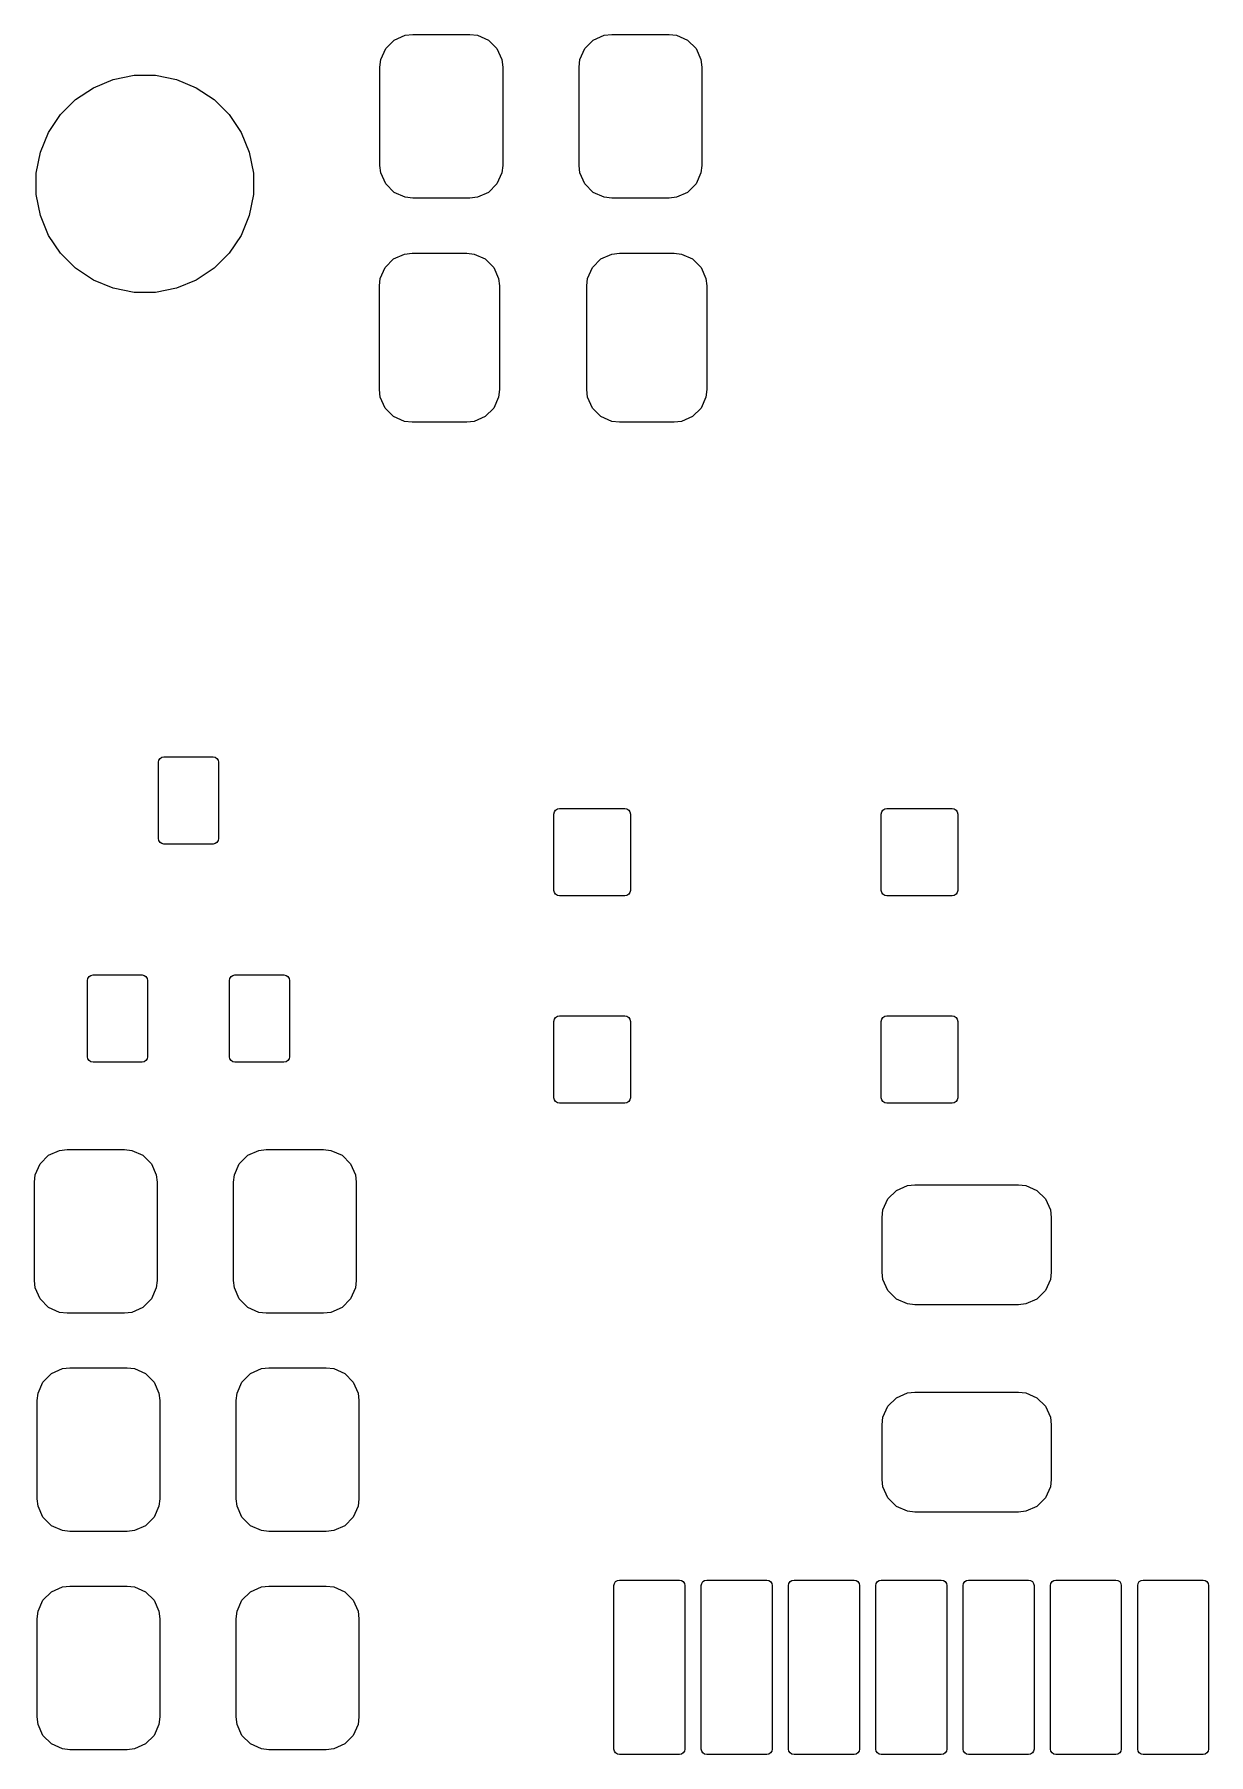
# Model space of a CAD drawing. Header units: inches. Extents: x 0.27 to 5.32, y 0.14 to 3.22.
# Drawn here: x 1.113 to 1.537, y 1.871 to 2.492 of the extents above; entities that cross this region are included whole.
import ezdxf

# ---------------------------------------------------------------- set-up
doc = ezdxf.new("R2010")
doc.units = ezdxf.units.IN
doc.header["$MEASUREMENT"] = 0
doc.layers.add('BLACK', color=250, linetype='CONTINUOUS')

msp = doc.modelspace()

# ---------------------------------------------------------------- linework, layer by layer
at = {"layer": 'BLACK', "linetype": 'CONTINUOUS'}
for p, q in [((1.2399, 2.48683), (1.24297, 2.4899)), ((1.24297, 2.4899), (1.24694, 2.49165)), ((1.24694, 2.49165), (1.24965, 2.49197)), ((1.24965, 2.49197), (1.27031, 2.49197)), ((1.27031, 2.49197), (1.27302, 2.49165)), ((1.27302, 2.49165), (1.27699, 2.4899)), ((1.27699, 2.4899), (1.28006, 2.48683)), ((1.31175, 2.48683), (1.31482, 2.4899)), ((1.31482, 2.4899), (1.31879, 2.49165)), ((1.31879, 2.49165), (1.3215, 2.49197)), ((1.3215, 2.49197), (1.34217, 2.49197)), ((1.34217, 2.49197), (1.34487, 2.49165)), ((1.34487, 2.49165), (1.34884, 2.4899)), ((1.34884, 2.4899), (1.35191, 2.48683)), ((1.23783, 2.48016), (1.23815, 2.48286)), ((1.23815, 2.48286), (1.2399, 2.48683)), ((1.28006, 2.48683), (1.28181, 2.48286)), ((1.28181, 2.48286), (1.28213, 2.48016)), ((1.30969, 2.48016), (1.31, 2.48286)), ((1.31, 2.48286), (1.31175, 2.48683)), ((1.35191, 2.48683), (1.35366, 2.48286)), ((1.35366, 2.48286), (1.35398, 2.48016)), ((1.14156, 2.47571), (1.14913, 2.47721)), ((1.14913, 2.47721), (1.15685, 2.47721)), ((1.15685, 2.47721), (1.16442, 2.47571)), ((1.23783, 2.44472), (1.23783, 2.48016)), ((1.28213, 2.48016), (1.28213, 2.44472)), ((1.30969, 2.44472), (1.30969, 2.48016)), ((1.35398, 2.48016), (1.35398, 2.44472)), ((1.12802, 2.46846), (1.13443, 2.47275)), ((1.13443, 2.47275), (1.14156, 2.47571)), ((1.16442, 2.47571), (1.17155, 2.47275)), ((1.17155, 2.47275), (1.17797, 2.46846)), ((1.12256, 2.46301), (1.12802, 2.46846)), ((1.17797, 2.46846), (1.18343, 2.46301)), ((1.11827, 2.45659), (1.12256, 2.46301)), ((1.18343, 2.46301), (1.18771, 2.45659)), ((1.11532, 2.44946), (1.11827, 2.45659)), ((1.18771, 2.45659), (1.19067, 2.44946)), ((1.11381, 2.44189), (1.11532, 2.44946)), ((1.19067, 2.44946), (1.19217, 2.44189)), ((1.11381, 2.43417), (1.11381, 2.44189)), ((1.19217, 2.44189), (1.19217, 2.43417)), ((1.23815, 2.44202), (1.23783, 2.44472)), ((1.2399, 2.43805), (1.23815, 2.44202)), ((1.28181, 2.44202), (1.28006, 2.43805)), ((1.28213, 2.44472), (1.28181, 2.44202)), ((1.31, 2.44202), (1.30969, 2.44472)), ((1.31175, 2.43805), (1.31, 2.44202)), ((1.35366, 2.44202), (1.35191, 2.43805)), ((1.35398, 2.44472), (1.35366, 2.44202)), ((1.11532, 2.4266), (1.11381, 2.43417)), ((1.19217, 2.43417), (1.19067, 2.4266)), ((1.24297, 2.43498), (1.2399, 2.43805)), ((1.24694, 2.43323), (1.24297, 2.43498)), ((1.24965, 2.43291), (1.24694, 2.43323)), ((1.27302, 2.43323), (1.27031, 2.43291)), ((1.27699, 2.43498), (1.27302, 2.43323)), ((1.28006, 2.43805), (1.27699, 2.43498)), ((1.31482, 2.43498), (1.31175, 2.43805)), ((1.31879, 2.43323), (1.31482, 2.43498)), ((1.3215, 2.43291), (1.31879, 2.43323)), ((1.34487, 2.43323), (1.34217, 2.43291)), ((1.34884, 2.43498), (1.34487, 2.43323)), ((1.35191, 2.43805), (1.34884, 2.43498)), ((1.27031, 2.43291), (1.24965, 2.43291)), ((1.34217, 2.43291), (1.3215, 2.43291)), ((1.11827, 2.41947), (1.11532, 2.4266)), ((1.19067, 2.4266), (1.18771, 2.41947)), ((1.12256, 2.41306), (1.11827, 2.41947)), ((1.18771, 2.41947), (1.18343, 2.41306)), ((1.12802, 2.4076), (1.12256, 2.41306)), ((1.18343, 2.41306), (1.17797, 2.4076)), ((1.2397, 2.4079), (1.24277, 2.41096)), ((1.24277, 2.41096), (1.24674, 2.41272)), ((1.24674, 2.41272), (1.24945, 2.41303)), ((1.24945, 2.41303), (1.26913, 2.41303)), ((1.26913, 2.41303), (1.27184, 2.41272)), ((1.27184, 2.41272), (1.27581, 2.41096)), ((1.27581, 2.41096), (1.27888, 2.4079)), ((1.31451, 2.4079), (1.31758, 2.41096)), ((1.31758, 2.41096), (1.32155, 2.41272)), ((1.32155, 2.41272), (1.32425, 2.41303)), ((1.32425, 2.41303), (1.34394, 2.41303)), ((1.34394, 2.41303), (1.34664, 2.41272)), ((1.34664, 2.41272), (1.35061, 2.41096)), ((1.35061, 2.41096), (1.35368, 2.4079)), ((1.13443, 2.40331), (1.12802, 2.4076)), ((1.14156, 2.40036), (1.13443, 2.40331)), ((1.17155, 2.40331), (1.16442, 2.40036)), ((1.17797, 2.4076), (1.17155, 2.40331)), ((1.23764, 2.40122), (1.23795, 2.40392)), ((1.23795, 2.40392), (1.2397, 2.4079)), ((1.27888, 2.4079), (1.28063, 2.40392)), ((1.28063, 2.40392), (1.28094, 2.40122)), ((1.31244, 2.40122), (1.31275, 2.40392)), ((1.31275, 2.40392), (1.31451, 2.4079)), ((1.35368, 2.4079), (1.35543, 2.40392)), ((1.35543, 2.40392), (1.35575, 2.40122)), ((1.14913, 2.39885), (1.14156, 2.40036)), ((1.15685, 2.39885), (1.14913, 2.39885)), ((1.16442, 2.40036), (1.15685, 2.39885)), ((1.23764, 2.36382), (1.23764, 2.40122)), ((1.28094, 2.40122), (1.28094, 2.36382)), ((1.31244, 2.36382), (1.31244, 2.40122)), ((1.35575, 2.40122), (1.35575, 2.36382)), ((1.23795, 2.36111), (1.23764, 2.36382)), ((1.2397, 2.35714), (1.23795, 2.36111)), ((1.28063, 2.36111), (1.27888, 2.35714)), ((1.28094, 2.36382), (1.28063, 2.36111)), ((1.31275, 2.36111), (1.31244, 2.36382)), ((1.31451, 2.35714), (1.31275, 2.36111)), ((1.35543, 2.36111), (1.35368, 2.35714)), ((1.35575, 2.36382), (1.35543, 2.36111)), ((1.24277, 2.35407), (1.2397, 2.35714)), ((1.24674, 2.35232), (1.24277, 2.35407)), ((1.27581, 2.35407), (1.27184, 2.35232)), ((1.27888, 2.35714), (1.27581, 2.35407)), ((1.31758, 2.35407), (1.31451, 2.35714)), ((1.32155, 2.35232), (1.31758, 2.35407)), ((1.35061, 2.35407), (1.34664, 2.35232)), ((1.35368, 2.35714), (1.35061, 2.35407)), ((1.24945, 2.35201), (1.24674, 2.35232)), ((1.26913, 2.35201), (1.24945, 2.35201)), ((1.27184, 2.35232), (1.26913, 2.35201)), ((1.32425, 2.35201), (1.32155, 2.35232)), ((1.34394, 2.35201), (1.32425, 2.35201)), ((1.34664, 2.35232), (1.34394, 2.35201)), ((1.15791, 2.22937), (1.15806, 2.23012)), ((1.15791, 2.20181), (1.15791, 2.22937)), ((1.15806, 2.23012), (1.15849, 2.23076)), ((1.15849, 2.23076), (1.15913, 2.23119)), ((1.15913, 2.23119), (1.15988, 2.23134)), ((1.15988, 2.23134), (1.1776, 2.23134)), ((1.1776, 2.23134), (1.17835, 2.23119)), ((1.17835, 2.23119), (1.17899, 2.23076)), ((1.17899, 2.23076), (1.17942, 2.23012)), ((1.17942, 2.23012), (1.17957, 2.22937)), ((1.17957, 2.22937), (1.17957, 2.20181)), ((1.30063, 2.21067), (1.30078, 2.21142)), ((1.30063, 2.18311), (1.30063, 2.21067)), ((1.30078, 2.21142), (1.30121, 2.21206)), ((1.30121, 2.21206), (1.30185, 2.21249)), ((1.30185, 2.21249), (1.3026, 2.21264)), ((1.3026, 2.21264), (1.32622, 2.21264)), ((1.32622, 2.21264), (1.32697, 2.21249)), ((1.32697, 2.21249), (1.32761, 2.21206)), ((1.32761, 2.21206), (1.32804, 2.21142)), ((1.32804, 2.21142), (1.32819, 2.21067)), ((1.32819, 2.21067), (1.32819, 2.18311)), ((1.41874, 2.21067), (1.41889, 2.21142)), ((1.41874, 2.18311), (1.41874, 2.21067)), ((1.41889, 2.21142), (1.41932, 2.21206)), ((1.41932, 2.21206), (1.41996, 2.21249)), ((1.41996, 2.21249), (1.42071, 2.21264)), ((1.42071, 2.21264), (1.44433, 2.21264)), ((1.44433, 2.21264), (1.44508, 2.21249)), ((1.44508, 2.21249), (1.44572, 2.21206)), ((1.44572, 2.21206), (1.44615, 2.21142)), ((1.44615, 2.21142), (1.4463, 2.21067)), ((1.4463, 2.21067), (1.4463, 2.18311)), ((1.15806, 2.20106), (1.15791, 2.20181)), ((1.15849, 2.20042), (1.15806, 2.20106)), ((1.15913, 2.19999), (1.15849, 2.20042)), ((1.15988, 2.19984), (1.15913, 2.19999)), ((1.1776, 2.19984), (1.15988, 2.19984)), ((1.17835, 2.19999), (1.1776, 2.19984)), ((1.17899, 2.20042), (1.17835, 2.19999)), ((1.17942, 2.20106), (1.17899, 2.20042)), ((1.17957, 2.20181), (1.17942, 2.20106)), ((1.30078, 2.18236), (1.30063, 2.18311)), ((1.30121, 2.18172), (1.30078, 2.18236)), ((1.30185, 2.18129), (1.30121, 2.18172)), ((1.3026, 2.18114), (1.30185, 2.18129)), ((1.32622, 2.18114), (1.3026, 2.18114)), ((1.32697, 2.18129), (1.32622, 2.18114)), ((1.32761, 2.18172), (1.32697, 2.18129)), ((1.32804, 2.18236), (1.32761, 2.18172)), ((1.32819, 2.18311), (1.32804, 2.18236)), ((1.41889, 2.18236), (1.41874, 2.18311)), ((1.41932, 2.18172), (1.41889, 2.18236)), ((1.41996, 2.18129), (1.41932, 2.18172)), ((1.42071, 2.18114), (1.41996, 2.18129)), ((1.44433, 2.18114), (1.42071, 2.18114)), ((1.44508, 2.18129), (1.44433, 2.18114)), ((1.44572, 2.18172), (1.44508, 2.18129)), ((1.44615, 2.18236), (1.44572, 2.18172)), ((1.4463, 2.18311), (1.44615, 2.18236)), ((1.13232, 2.15063), (1.13247, 2.15138)), ((1.13232, 2.12307), (1.13232, 2.15063)), ((1.13247, 2.15138), (1.1329, 2.15202)), ((1.1329, 2.15202), (1.13354, 2.15245)), ((1.13354, 2.15245), (1.13429, 2.1526)), ((1.13429, 2.1526), (1.15201, 2.1526)), ((1.15201, 2.1526), (1.15276, 2.15245)), ((1.15276, 2.15245), (1.1534, 2.15202)), ((1.1534, 2.15202), (1.15383, 2.15138)), ((1.15383, 2.15138), (1.15398, 2.15063)), ((1.15398, 2.15063), (1.15398, 2.12307)), ((1.1835, 2.15063), (1.18365, 2.15138)), ((1.1835, 2.12307), (1.1835, 2.15063)), ((1.18365, 2.15138), (1.18408, 2.15202)), ((1.18408, 2.15202), (1.18472, 2.15245)), ((1.18472, 2.15245), (1.18547, 2.1526)), ((1.18547, 2.1526), (1.20319, 2.1526)), ((1.20319, 2.1526), (1.20394, 2.15245)), ((1.20394, 2.15245), (1.20458, 2.15202)), ((1.20458, 2.15202), (1.20501, 2.15138)), ((1.20501, 2.15138), (1.20516, 2.15063)), ((1.20516, 2.15063), (1.20516, 2.12307)), ((1.30063, 2.13587), (1.30078, 2.13662)), ((1.30063, 2.10831), (1.30063, 2.13587)), ((1.30078, 2.13662), (1.30121, 2.13726)), ((1.30121, 2.13726), (1.30185, 2.13768)), ((1.30185, 2.13768), (1.3026, 2.13783)), ((1.3026, 2.13783), (1.32622, 2.13783)), ((1.32622, 2.13783), (1.32697, 2.13768)), ((1.32697, 2.13768), (1.32761, 2.13726)), ((1.32761, 2.13726), (1.32804, 2.13662)), ((1.32804, 2.13662), (1.32819, 2.13587)), ((1.32819, 2.13587), (1.32819, 2.10831)), ((1.41874, 2.13587), (1.41889, 2.13662)), ((1.41874, 2.10831), (1.41874, 2.13587)), ((1.41889, 2.13662), (1.41932, 2.13726)), ((1.41932, 2.13726), (1.41996, 2.13768)), ((1.41996, 2.13768), (1.42071, 2.13783)), ((1.42071, 2.13783), (1.44433, 2.13783)), ((1.44433, 2.13783), (1.44508, 2.13768)), ((1.44508, 2.13768), (1.44572, 2.13726)), ((1.44572, 2.13726), (1.44615, 2.13662)), ((1.44615, 2.13662), (1.4463, 2.13587)), ((1.4463, 2.13587), (1.4463, 2.10831)), ((1.13247, 2.12232), (1.13232, 2.12307)), ((1.15398, 2.12307), (1.15383, 2.12232)), ((1.18365, 2.12232), (1.1835, 2.12307)), ((1.20516, 2.12307), (1.20501, 2.12232)), ((1.1329, 2.12168), (1.13247, 2.12232)), ((1.13354, 2.12125), (1.1329, 2.12168)), ((1.13429, 2.1211), (1.13354, 2.12125)), ((1.15201, 2.1211), (1.13429, 2.1211)), ((1.15276, 2.12125), (1.15201, 2.1211)), ((1.1534, 2.12168), (1.15276, 2.12125)), ((1.15383, 2.12232), (1.1534, 2.12168)), ((1.18408, 2.12168), (1.18365, 2.12232)), ((1.18472, 2.12125), (1.18408, 2.12168)), ((1.18547, 2.1211), (1.18472, 2.12125)), ((1.20319, 2.1211), (1.18547, 2.1211)), ((1.20394, 2.12125), (1.20319, 2.1211)), ((1.20458, 2.12168), (1.20394, 2.12125)), ((1.20501, 2.12232), (1.20458, 2.12168)), ((1.30078, 2.10755), (1.30063, 2.10831)), ((1.30121, 2.10692), (1.30078, 2.10755)), ((1.30185, 2.10649), (1.30121, 2.10692)), ((1.3026, 2.10634), (1.30185, 2.10649)), ((1.32622, 2.10634), (1.3026, 2.10634)), ((1.32697, 2.10649), (1.32622, 2.10634)), ((1.32761, 2.10692), (1.32697, 2.10649)), ((1.32804, 2.10755), (1.32761, 2.10692)), ((1.32819, 2.10831), (1.32804, 2.10755)), ((1.41889, 2.10755), (1.41874, 2.10831)), ((1.41932, 2.10692), (1.41889, 2.10755)), ((1.41996, 2.10649), (1.41932, 2.10692)), ((1.42071, 2.10634), (1.41996, 2.10649)), ((1.44433, 2.10634), (1.42071, 2.10634)), ((1.44508, 2.10649), (1.44433, 2.10634)), ((1.44572, 2.10692), (1.44508, 2.10649)), ((1.44615, 2.10755), (1.44572, 2.10692)), ((1.4463, 2.10831), (1.44615, 2.10755)), ((1.1152, 2.08447), (1.11827, 2.08754)), ((1.11827, 2.08754), (1.12224, 2.08929)), ((1.12224, 2.08929), (1.12494, 2.08961)), ((1.12494, 2.08961), (1.14561, 2.08961)), ((1.14561, 2.08961), (1.14831, 2.08929)), ((1.14831, 2.08929), (1.15229, 2.08754)), ((1.15229, 2.08754), (1.15535, 2.08447)), ((1.18705, 2.08447), (1.19012, 2.08754)), ((1.19012, 2.08754), (1.19409, 2.08929)), ((1.19409, 2.08929), (1.19679, 2.08961)), ((1.19679, 2.08961), (1.21746, 2.08961)), ((1.21746, 2.08961), (1.22016, 2.08929)), ((1.22016, 2.08929), (1.22414, 2.08754)), ((1.22414, 2.08754), (1.2272, 2.08447)), ((1.11313, 2.0778), (1.11344, 2.0805)), ((1.11344, 2.0805), (1.1152, 2.08447)), ((1.15535, 2.08447), (1.15711, 2.0805)), ((1.15711, 2.0805), (1.15742, 2.0778)), ((1.18498, 2.0778), (1.18529, 2.0805)), ((1.18529, 2.0805), (1.18705, 2.08447)), ((1.2272, 2.08447), (1.22896, 2.0805)), ((1.22896, 2.0805), (1.22927, 2.0778)), ((1.11313, 2.04236), (1.11313, 2.0778)), ((1.15742, 2.0778), (1.15742, 2.04236)), ((1.18498, 2.04236), (1.18498, 2.0778)), ((1.22927, 2.0778), (1.22927, 2.04236)), ((1.4211, 2.07178), (1.42417, 2.07485)), ((1.42417, 2.07485), (1.42814, 2.0766)), ((1.42814, 2.0766), (1.43084, 2.07691)), ((1.43084, 2.07691), (1.46824, 2.07691)), ((1.46824, 2.07691), (1.47095, 2.0766)), ((1.47095, 2.0766), (1.47492, 2.07485)), ((1.47492, 2.07485), (1.47799, 2.07178)), ((1.41903, 2.0651), (1.41935, 2.06781)), ((1.41935, 2.06781), (1.4211, 2.07178)), ((1.47799, 2.07178), (1.47974, 2.06781)), ((1.47974, 2.06781), (1.48006, 2.0651)), ((1.41903, 2.04542), (1.41903, 2.0651)), ((1.48006, 2.0651), (1.48006, 2.04542)), ((1.11344, 2.03966), (1.11313, 2.04236)), ((1.15742, 2.04236), (1.15711, 2.03966)), ((1.18529, 2.03966), (1.18498, 2.04236)), ((1.22927, 2.04236), (1.22896, 2.03966)), ((1.41935, 2.04271), (1.41903, 2.04542)), ((1.4211, 2.03874), (1.41935, 2.04271)), ((1.47974, 2.04271), (1.47799, 2.03874)), ((1.48006, 2.04542), (1.47974, 2.04271)), ((1.1152, 2.03569), (1.11344, 2.03966)), ((1.15711, 2.03966), (1.15535, 2.03569)), ((1.18705, 2.03569), (1.18529, 2.03966)), ((1.22896, 2.03966), (1.2272, 2.03569)), ((1.42417, 2.03567), (1.4211, 2.03874)), ((1.47799, 2.03874), (1.47492, 2.03567)), ((1.11827, 2.03262), (1.1152, 2.03569)), ((1.12224, 2.03086), (1.11827, 2.03262)), ((1.12494, 2.03055), (1.12224, 2.03086)), ((1.14561, 2.03055), (1.12494, 2.03055)), ((1.14831, 2.03086), (1.14561, 2.03055)), ((1.15229, 2.03262), (1.14831, 2.03086)), ((1.15535, 2.03569), (1.15229, 2.03262)), ((1.19012, 2.03262), (1.18705, 2.03569)), ((1.19409, 2.03086), (1.19012, 2.03262)), ((1.19679, 2.03055), (1.19409, 2.03086)), ((1.21746, 2.03055), (1.19679, 2.03055)), ((1.22016, 2.03086), (1.21746, 2.03055)), ((1.22414, 2.03262), (1.22016, 2.03086)), ((1.2272, 2.03569), (1.22414, 2.03262)), ((1.42814, 2.03392), (1.42417, 2.03567)), ((1.43084, 2.03361), (1.42814, 2.03392)), ((1.46824, 2.03361), (1.43084, 2.03361)), ((1.47095, 2.03392), (1.46824, 2.03361)), ((1.47492, 2.03567), (1.47095, 2.03392)), ((1.11443, 2.00176), (1.11618, 2.00573)), ((1.11618, 2.00573), (1.11925, 2.0088)), ((1.11925, 2.0088), (1.12322, 2.01055)), ((1.12322, 2.01055), (1.12593, 2.01087)), ((1.12593, 2.01087), (1.14659, 2.01087)), ((1.14659, 2.01087), (1.1493, 2.01055)), ((1.1493, 2.01055), (1.15327, 2.0088)), ((1.15327, 2.0088), (1.15634, 2.00573)), ((1.15634, 2.00573), (1.15809, 2.00176)), ((1.18628, 2.00176), (1.18803, 2.00573)), ((1.18803, 2.00573), (1.1911, 2.0088)), ((1.1911, 2.0088), (1.19507, 2.01055)), ((1.19507, 2.01055), (1.19778, 2.01087)), ((1.19778, 2.01087), (1.21844, 2.01087)), ((1.21844, 2.01087), (1.22115, 2.01055)), ((1.22115, 2.01055), (1.22512, 2.0088)), ((1.22512, 2.0088), (1.22819, 2.00573)), ((1.22819, 2.00573), (1.22994, 2.00176)), ((1.11411, 1.99906), (1.11443, 2.00176)), ((1.11411, 1.96362), (1.11411, 1.99906)), ((1.15809, 2.00176), (1.15841, 1.99906)), ((1.15841, 1.99906), (1.15841, 1.96362)), ((1.18596, 1.99906), (1.18628, 2.00176)), ((1.18596, 1.96362), (1.18596, 1.99906)), ((1.22994, 2.00176), (1.23026, 1.99906)), ((1.23026, 1.99906), (1.23026, 1.96362)), ((1.4211, 1.99697), (1.42417, 2.00004)), ((1.42417, 2.00004), (1.42814, 2.0018)), ((1.42814, 2.0018), (1.43084, 2.00211)), ((1.43084, 2.00211), (1.46824, 2.00211)), ((1.46824, 2.00211), (1.47095, 2.0018)), ((1.47095, 2.0018), (1.47492, 2.00004)), ((1.47492, 2.00004), (1.47799, 1.99697)), ((1.41903, 1.9903), (1.41935, 1.993)), ((1.41935, 1.993), (1.4211, 1.99697)), ((1.47799, 1.99697), (1.47974, 1.993)), ((1.47974, 1.993), (1.48006, 1.9903)), ((1.41903, 1.97061), (1.41903, 1.9903)), ((1.48006, 1.9903), (1.48006, 1.97061)), ((1.41935, 1.96791), (1.41903, 1.97061)), ((1.4211, 1.96394), (1.41935, 1.96791)), ((1.47974, 1.96791), (1.47799, 1.96394)), ((1.48006, 1.97061), (1.47974, 1.96791)), ((1.11443, 1.96092), (1.11411, 1.96362)), ((1.15841, 1.96362), (1.15809, 1.96092)), ((1.18628, 1.96092), (1.18596, 1.96362)), ((1.23026, 1.96362), (1.22994, 1.96092)), ((1.42417, 1.96087), (1.4211, 1.96394)), ((1.47799, 1.96394), (1.47492, 1.96087)), ((1.11618, 1.95695), (1.11443, 1.96092)), ((1.11925, 1.95388), (1.11618, 1.95695)), ((1.15634, 1.95695), (1.15327, 1.95388)), ((1.15809, 1.96092), (1.15634, 1.95695)), ((1.18803, 1.95695), (1.18628, 1.96092)), ((1.1911, 1.95388), (1.18803, 1.95695)), ((1.22819, 1.95695), (1.22512, 1.95388)), ((1.22994, 1.96092), (1.22819, 1.95695)), ((1.42814, 1.95912), (1.42417, 1.96087)), ((1.43084, 1.9588), (1.42814, 1.95912)), ((1.46824, 1.9588), (1.43084, 1.9588)), ((1.47095, 1.95912), (1.46824, 1.9588)), ((1.47492, 1.96087), (1.47095, 1.95912)), ((1.12322, 1.95212), (1.11925, 1.95388)), ((1.12593, 1.95181), (1.12322, 1.95212)), ((1.14659, 1.95181), (1.12593, 1.95181)), ((1.1493, 1.95212), (1.14659, 1.95181)), ((1.15327, 1.95388), (1.1493, 1.95212)), ((1.19507, 1.95212), (1.1911, 1.95388)), ((1.19778, 1.95181), (1.19507, 1.95212)), ((1.21844, 1.95181), (1.19778, 1.95181)), ((1.22115, 1.95212), (1.21844, 1.95181)), ((1.22512, 1.95388), (1.22115, 1.95212)), ((1.11925, 1.93006), (1.12322, 1.93181)), ((1.12322, 1.93181), (1.12593, 1.93213)), ((1.12593, 1.93213), (1.14659, 1.93213)), ((1.14659, 1.93213), (1.1493, 1.93181)), ((1.1493, 1.93181), (1.15327, 1.93006)), ((1.1911, 1.93006), (1.19507, 1.93181)), ((1.19507, 1.93181), (1.19778, 1.93213)), ((1.19778, 1.93213), (1.21844, 1.93213)), ((1.21844, 1.93213), (1.22115, 1.93181)), ((1.22115, 1.93181), (1.22512, 1.93006)), ((1.32228, 1.93232), (1.32243, 1.93308)), ((1.32228, 1.87327), (1.32228, 1.93232)), ((1.32243, 1.93308), (1.32286, 1.93371)), ((1.32286, 1.93371), (1.3235, 1.93414)), ((1.3235, 1.93414), (1.32425, 1.93429)), ((1.32425, 1.93429), (1.34591, 1.93429)), ((1.34591, 1.93429), (1.34666, 1.93414)), ((1.34666, 1.93414), (1.3473, 1.93371)), ((1.3473, 1.93371), (1.34772, 1.93308)), ((1.34772, 1.93308), (1.34787, 1.93232)), ((1.34787, 1.93232), (1.34787, 1.87327)), ((1.35378, 1.93232), (1.35393, 1.93308)), ((1.35378, 1.87327), (1.35378, 1.93232)), ((1.35393, 1.93308), (1.35436, 1.93371)), ((1.35436, 1.93371), (1.35499, 1.93414)), ((1.35499, 1.93414), (1.35575, 1.93429)), ((1.35575, 1.93429), (1.3774, 1.93429)), ((1.3774, 1.93429), (1.37815, 1.93414)), ((1.37815, 1.93414), (1.37879, 1.93371)), ((1.37879, 1.93371), (1.37922, 1.93308)), ((1.37922, 1.93308), (1.37937, 1.93232)), ((1.37937, 1.93232), (1.37937, 1.87327)), ((1.38528, 1.93232), (1.38543, 1.93308)), ((1.38528, 1.87327), (1.38528, 1.93232)), ((1.38543, 1.93308), (1.38585, 1.93371)), ((1.38585, 1.93371), (1.38649, 1.93414)), ((1.38649, 1.93414), (1.38724, 1.93429)), ((1.38724, 1.93429), (1.4089, 1.93429)), ((1.4089, 1.93429), (1.40965, 1.93414)), ((1.40965, 1.93414), (1.41029, 1.93371)), ((1.41029, 1.93371), (1.41072, 1.93308)), ((1.41072, 1.93308), (1.41087, 1.93232)), ((1.41087, 1.93232), (1.41087, 1.87327)), ((1.41677, 1.93232), (1.41692, 1.93308)), ((1.41677, 1.87327), (1.41677, 1.93232)), ((1.41692, 1.93308), (1.41735, 1.93371)), ((1.41735, 1.93371), (1.41799, 1.93414)), ((1.41799, 1.93414), (1.41874, 1.93429)), ((1.41874, 1.93429), (1.44039, 1.93429)), ((1.44039, 1.93429), (1.44115, 1.93414)), ((1.44115, 1.93414), (1.44179, 1.93371)), ((1.44179, 1.93371), (1.44221, 1.93308)), ((1.44221, 1.93308), (1.44236, 1.93232)), ((1.44236, 1.93232), (1.44236, 1.87327)), ((1.44827, 1.93232), (1.44842, 1.93308)), ((1.44827, 1.87327), (1.44827, 1.93232)), ((1.44842, 1.93308), (1.44884, 1.93371)), ((1.44884, 1.93371), (1.44948, 1.93414)), ((1.44948, 1.93414), (1.45024, 1.93429)), ((1.45024, 1.93429), (1.47189, 1.93429)), ((1.47189, 1.93429), (1.47264, 1.93414)), ((1.47264, 1.93414), (1.47328, 1.93371)), ((1.47328, 1.93371), (1.47371, 1.93308)), ((1.47371, 1.93308), (1.47386, 1.93232)), ((1.47386, 1.93232), (1.47386, 1.87327)), ((1.47976, 1.93232), (1.47991, 1.93308)), ((1.47976, 1.87327), (1.47976, 1.93232)), ((1.47991, 1.93308), (1.48034, 1.93371)), ((1.48034, 1.93371), (1.48098, 1.93414)), ((1.48098, 1.93414), (1.48173, 1.93429)), ((1.48173, 1.93429), (1.50339, 1.93429)), ((1.50339, 1.93429), (1.50414, 1.93414)), ((1.50414, 1.93414), (1.50478, 1.93371)), ((1.50478, 1.93371), (1.5052, 1.93308)), ((1.5052, 1.93308), (1.50535, 1.93232)), ((1.50535, 1.93232), (1.50535, 1.87327)), ((1.51126, 1.93232), (1.51141, 1.93308)), ((1.51126, 1.87327), (1.51126, 1.93232)), ((1.51141, 1.93308), (1.51184, 1.93371)), ((1.51184, 1.93371), (1.51248, 1.93414)), ((1.51248, 1.93414), (1.51323, 1.93429)), ((1.51323, 1.93429), (1.53488, 1.93429)), ((1.53488, 1.93429), (1.53564, 1.93414)), ((1.53564, 1.93414), (1.53627, 1.93371)), ((1.53627, 1.93371), (1.5367, 1.93308)), ((1.5367, 1.93308), (1.53685, 1.93232)), ((1.53685, 1.93232), (1.53685, 1.87327)), ((1.11443, 1.92302), (1.11618, 1.92699)), ((1.11618, 1.92699), (1.11925, 1.93006)), ((1.15327, 1.93006), (1.15634, 1.92699)), ((1.15634, 1.92699), (1.15809, 1.92302)), ((1.18628, 1.92302), (1.18803, 1.92699)), ((1.18803, 1.92699), (1.1911, 1.93006)), ((1.22512, 1.93006), (1.22819, 1.92699)), ((1.22819, 1.92699), (1.22994, 1.92302)), ((1.11411, 1.92031), (1.11443, 1.92302)), ((1.11411, 1.88488), (1.11411, 1.92031)), ((1.15809, 1.92302), (1.15841, 1.92031)), ((1.15841, 1.92031), (1.15841, 1.88488)), ((1.18596, 1.92031), (1.18628, 1.92302)), ((1.18596, 1.88488), (1.18596, 1.92031)), ((1.22994, 1.92302), (1.23026, 1.92031)), ((1.23026, 1.92031), (1.23026, 1.88488)), ((1.11443, 1.88218), (1.11411, 1.88488)), ((1.11618, 1.87821), (1.11443, 1.88218)), ((1.15809, 1.88218), (1.15634, 1.87821)), ((1.15841, 1.88488), (1.15809, 1.88218)), ((1.18628, 1.88218), (1.18596, 1.88488)), ((1.18803, 1.87821), (1.18628, 1.88218)), ((1.22994, 1.88218), (1.22819, 1.87821)), ((1.23026, 1.88488), (1.22994, 1.88218)), ((1.11925, 1.87514), (1.11618, 1.87821)), ((1.12322, 1.87338), (1.11925, 1.87514)), ((1.15327, 1.87514), (1.1493, 1.87338)), ((1.15634, 1.87821), (1.15327, 1.87514)), ((1.1911, 1.87514), (1.18803, 1.87821)), ((1.19507, 1.87338), (1.1911, 1.87514)), ((1.22512, 1.87514), (1.22115, 1.87338)), ((1.22819, 1.87821), (1.22512, 1.87514)), ((1.12593, 1.87307), (1.12322, 1.87338)), ((1.14659, 1.87307), (1.12593, 1.87307)), ((1.1493, 1.87338), (1.14659, 1.87307)), ((1.19778, 1.87307), (1.19507, 1.87338)), ((1.21844, 1.87307), (1.19778, 1.87307)), ((1.22115, 1.87338), (1.21844, 1.87307)), ((1.32243, 1.87251), (1.32228, 1.87327)), ((1.32286, 1.87188), (1.32243, 1.87251)), ((1.3235, 1.87145), (1.32286, 1.87188)), ((1.32425, 1.8713), (1.3235, 1.87145)), ((1.34591, 1.8713), (1.32425, 1.8713)), ((1.34666, 1.87145), (1.34591, 1.8713)), ((1.3473, 1.87188), (1.34666, 1.87145)), ((1.34772, 1.87251), (1.3473, 1.87188)), ((1.34787, 1.87327), (1.34772, 1.87251)), ((1.35393, 1.87251), (1.35378, 1.87327)), ((1.35436, 1.87188), (1.35393, 1.87251)), ((1.35499, 1.87145), (1.35436, 1.87188)), ((1.35575, 1.8713), (1.35499, 1.87145)), ((1.3774, 1.8713), (1.35575, 1.8713)), ((1.37815, 1.87145), (1.3774, 1.8713)), ((1.37879, 1.87188), (1.37815, 1.87145)), ((1.37922, 1.87251), (1.37879, 1.87188)), ((1.37937, 1.87327), (1.37922, 1.87251)), ((1.38543, 1.87251), (1.38528, 1.87327)), ((1.38585, 1.87188), (1.38543, 1.87251)), ((1.38649, 1.87145), (1.38585, 1.87188)), ((1.38724, 1.8713), (1.38649, 1.87145)), ((1.4089, 1.8713), (1.38724, 1.8713)), ((1.40965, 1.87145), (1.4089, 1.8713)), ((1.41029, 1.87188), (1.40965, 1.87145)), ((1.41072, 1.87251), (1.41029, 1.87188)), ((1.41087, 1.87327), (1.41072, 1.87251)), ((1.41692, 1.87251), (1.41677, 1.87327)), ((1.41735, 1.87188), (1.41692, 1.87251)), ((1.41799, 1.87145), (1.41735, 1.87188)), ((1.41874, 1.8713), (1.41799, 1.87145)), ((1.44039, 1.8713), (1.41874, 1.8713)), ((1.44115, 1.87145), (1.44039, 1.8713)), ((1.44179, 1.87188), (1.44115, 1.87145)), ((1.44221, 1.87251), (1.44179, 1.87188)), ((1.44236, 1.87327), (1.44221, 1.87251)), ((1.44842, 1.87251), (1.44827, 1.87327)), ((1.44884, 1.87188), (1.44842, 1.87251)), ((1.44948, 1.87145), (1.44884, 1.87188)), ((1.45024, 1.8713), (1.44948, 1.87145)), ((1.47189, 1.8713), (1.45024, 1.8713)), ((1.47264, 1.87145), (1.47189, 1.8713)), ((1.47328, 1.87188), (1.47264, 1.87145)), ((1.47371, 1.87251), (1.47328, 1.87188)), ((1.47386, 1.87327), (1.47371, 1.87251)), ((1.47991, 1.87251), (1.47976, 1.87327)), ((1.48034, 1.87188), (1.47991, 1.87251)), ((1.48098, 1.87145), (1.48034, 1.87188)), ((1.48173, 1.8713), (1.48098, 1.87145)), ((1.50339, 1.8713), (1.48173, 1.8713)), ((1.50414, 1.87145), (1.50339, 1.8713)), ((1.50478, 1.87188), (1.50414, 1.87145)), ((1.5052, 1.87251), (1.50478, 1.87188)), ((1.50535, 1.87327), (1.5052, 1.87251)), ((1.51141, 1.87251), (1.51126, 1.87327)), ((1.51184, 1.87188), (1.51141, 1.87251)), ((1.51248, 1.87145), (1.51184, 1.87188)), ((1.51323, 1.8713), (1.51248, 1.87145)), ((1.53488, 1.8713), (1.51323, 1.8713)), ((1.53564, 1.87145), (1.53488, 1.8713)), ((1.53627, 1.87188), (1.53564, 1.87145)), ((1.5367, 1.87251), (1.53627, 1.87188)), ((1.53685, 1.87327), (1.5367, 1.87251))]:
    msp.add_line(p, q, dxfattribs=at)

doc.saveas('drawing.dxf')
